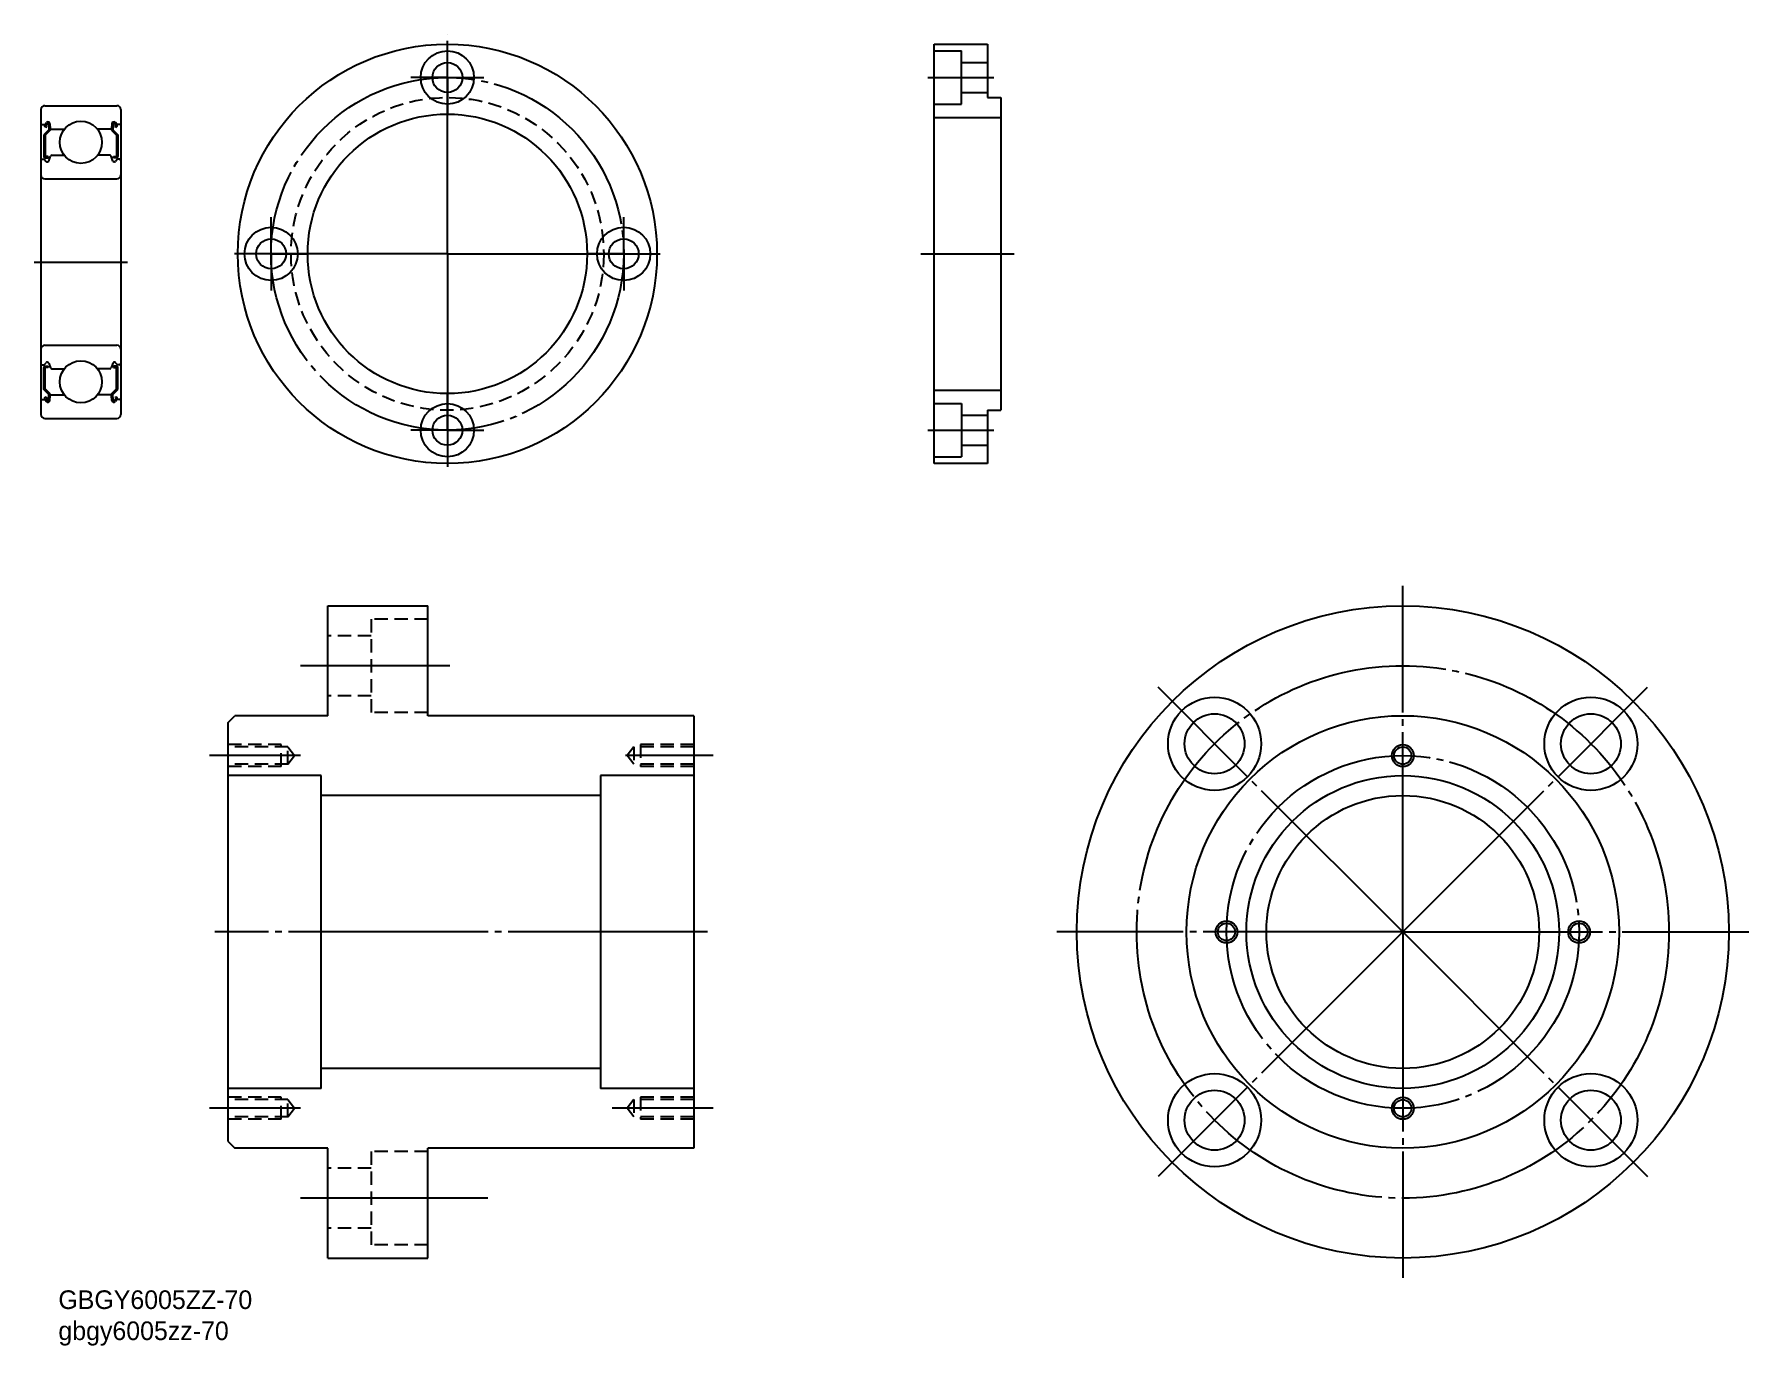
# Model space of a CAD drawing. Extents: x -128 to 130, y -62 to 135.
import ezdxf

# ---------------------------------------------------------------- set-up
doc = ezdxf.new("R2010")
doc.units = 0
doc.linetypes.add('CENTER', pattern=[33, 30, -1, 1, -1])
doc.linetypes.add('DASHED', pattern=[3, 2, -1])
doc.layers.get('0').update_dxf_attribs({"linetype": 'CONTINUOUS'})
doc.layers.add('CENTER', color=7, linetype='CONTINUOUS')

# ---------------------------------------------------------------- blocks, each defined once
blk = doc.blocks.new('*U2')
at = {"linetype": 'CONTINUOUS'}
for s, p in [('GBGY6005ZZ-70', (-124.5, -56.45)), ('gbgy6005zz-70', (-124.5, -61.12))]:
    blk.add_text(s, height=2.8, dxfattribs=at).set_placement(p)

msp = doc.modelspace()

# ---------------------------------------------------------------- linework, layer by layer
at = {"color": 7, "linetype": 'CONTINUOUS'}
for p, q in [((7.16, 133.61), (15.16, 133.61)), ((7.16, 70.61), (7.16, 133.61)), ((7.16, 132.61), (11.26, 132.61)), ((11.26, 124.61), (11.26, 132.61)), ((15.16, 133.61), (15.16, 125.61)), ((11.26, 130.86), (15.16, 130.86)), ((11.26, 126.36), (15.16, 126.36)), ((7.16, 124.61), (11.26, 124.61)), ((15.16, 125.61), (17.16, 125.61)), ((17.16, 125.61), (17.16, 78.61)), ((7.16, 122.61), (17.16, 122.61)), ((7.16, 81.61), (17.16, 81.61)), ((7.16, 79.61), (11.26, 79.61)), ((11.26, 79.61), (11.26, 71.61)), ((11.26, 77.86), (15.16, 77.86)), ((15.16, 78.61), (15.16, 70.61)), ((15.16, 78.61), (17.16, 78.61)), ((11.26, 73.36), (15.16, 73.36)), ((7.16, 71.61), (11.26, 71.61)), ((15.16, 70.61), (7.16, 70.61)), ((-83.99, 32.71), (-83.99, 49.21)), ((-83.99, 49.21), (-68.99, 49.21)), ((-68.99, 32.71), (-68.99, 49.21)), ((-98.99, 31.71), (-97.99, 32.71)), ((-98.99, -31.29), (-98.99, 31.71)), ((-83.99, 32.71), (-97.99, 32.71)), ((-28.99, 32.71), (-68.99, 32.71)), ((-28.99, 32.71), (-28.99, -32.29)), ((-84.99, 23.71), (-98.99, 23.71)), ((-84.99, -23.29), (-84.99, 23.71)), ((-28.99, 23.71), (-42.99, 23.71)), ((-42.99, 23.71), (-42.99, -23.29)), ((-42.99, 20.71), (-84.99, 20.71)), ((-42.99, -20.29), (-84.99, -20.29)), ((-84.99, -23.29), (-98.99, -23.29)), ((-28.99, -23.29), (-42.99, -23.29)), ((-98.99, -31.29), (-97.99, -32.29)), ((-83.99, -32.29), (-97.99, -32.29)), ((-83.99, -48.79), (-83.99, -32.29)), ((-28.99, -32.29), (-68.99, -32.29)), ((-68.99, -48.79), (-68.99, -32.29)), ((-83.99, -48.79), (-68.99, -48.79))]:
    msp.add_line(p, q, dxfattribs=at)
for p, q in [((-127.12, 123.78), (-127.12, 77.98)), ((-126.52, 124.38), (-115.72, 124.38)), ((-115.12, 123.78), (-115.12, 77.98)), ((-127.02, 121.53), (-126.56, 121.53)), ((-126.56, 121.53), (-126.31, 121.83)), ((-126.39, 121.12), (-126.54, 121.25)), ((-126.41, 121.4), (-126.16, 121.7)), ((-126.26, 121.28), (-126.41, 121.4)), ((-126.39, 121.12), (-126.26, 121.28)), ((-125.98, 121.64), (-125.94, 120.77)), ((-125.79, 121.66), (-125.72, 120.92)), ((-125.74, 121.15), (-125.74, 120.68)), ((-116.46, 121.66), (-116.53, 120.92)), ((-116.51, 121.15), (-116.51, 120.68)), ((-116.26, 121.64), (-116.31, 120.77)), ((-115.84, 121.4), (-116.09, 121.7)), ((-115.99, 121.28), (-115.84, 121.4)), ((-115.86, 121.12), (-115.99, 121.28)), ((-115.68, 121.53), (-115.93, 121.83)), ((-115.86, 121.12), (-115.71, 121.25)), ((-115.22, 121.53), (-115.68, 121.53)), ((-125.94, 120.77), (-126.69, 120.02)), ((-126.69, 120.02), (-126.69, 116.73)), ((-125.74, 120.68), (-126.49, 119.93)), ((-126.49, 119.93), (-126.49, 116.73)), ((-125.62, 120.83), (-123.63, 120.83)), ((-116.63, 120.83), (-118.62, 120.83)), ((-116.51, 120.68), (-115.76, 119.93)), ((-116.31, 120.77), (-115.56, 120.02)), ((-115.76, 119.93), (-115.76, 116.73)), ((-115.56, 120.02), (-115.56, 116.73)), ((-126.92, 116.33), (-126.62, 116.33)), ((-126.62, 116.33), (-126.35, 116)), ((-126.04, 116.73), (-126.49, 116.73)), ((-126.49, 116.53), (-126.04, 116.53)), ((-126.04, 116.53), (-126.04, 116.73)), ((-125.94, 116.06), (-125.67, 116.8)), ((-125.49, 116.93), (-123.63, 116.93)), ((-116.76, 116.93), (-118.62, 116.93)), ((-116.31, 116.06), (-116.57, 116.8)), ((-116.21, 116.53), (-116.21, 116.73)), ((-116.21, 116.73), (-115.76, 116.73)), ((-115.76, 116.53), (-116.21, 116.53)), ((-115.62, 116.33), (-115.9, 116)), ((-115.32, 116.33), (-115.62, 116.33)), ((-126.19, 115.93), (-126.13, 115.93)), ((-116.05, 115.93), (-116.12, 115.93)), ((-126.52, 113.38), (-115.72, 113.38)), ((-126.52, 88.38), (-115.72, 88.38)), ((-126.92, 85.43), (-126.62, 85.43)), ((-126.62, 85.43), (-126.35, 85.76)), ((-126.49, 85.23), (-126.04, 85.23)), ((-126.19, 85.83), (-126.13, 85.83)), ((-126.04, 85.23), (-126.04, 85.03)), ((-125.94, 85.7), (-125.67, 84.96)), ((-116.31, 85.7), (-116.57, 84.96)), ((-116.21, 85.23), (-116.21, 85.03)), ((-115.76, 85.23), (-116.21, 85.23)), ((-116.05, 85.83), (-116.12, 85.83)), ((-115.62, 85.43), (-115.9, 85.76)), ((-115.32, 85.43), (-115.62, 85.43)), ((-126.69, 81.75), (-126.69, 85.03)), ((-126.49, 81.83), (-126.49, 85.03)), ((-126.04, 85.03), (-126.49, 85.03)), ((-125.49, 84.83), (-123.63, 84.83)), ((-116.76, 84.83), (-118.62, 84.83)), ((-116.21, 85.03), (-115.76, 85.03)), ((-115.76, 81.83), (-115.76, 85.03)), ((-115.56, 81.75), (-115.56, 85.03)), ((-127.02, 80.23), (-126.56, 80.23)), ((-125.94, 81), (-126.69, 81.75)), ((-126.56, 80.23), (-126.31, 79.93)), ((-126.39, 80.64), (-126.54, 80.51)), ((-125.74, 81.08), (-126.49, 81.83)), ((-126.26, 80.49), (-126.41, 80.36)), ((-126.41, 80.36), (-126.16, 80.06)), ((-126.39, 80.64), (-126.26, 80.49)), ((-125.98, 80.12), (-125.94, 81)), ((-125.79, 80.1), (-125.72, 80.84)), ((-125.74, 80.61), (-125.74, 81.08)), ((-125.62, 80.93), (-123.63, 80.93)), ((-116.63, 80.93), (-118.62, 80.93)), ((-116.46, 80.1), (-116.53, 80.84)), ((-116.51, 81.08), (-115.76, 81.83)), ((-116.51, 80.61), (-116.51, 81.08)), ((-116.31, 81), (-115.56, 81.75)), ((-116.26, 80.12), (-116.31, 81)), ((-115.84, 80.36), (-116.09, 80.06)), ((-115.86, 80.64), (-115.99, 80.49)), ((-115.99, 80.49), (-115.84, 80.36)), ((-115.68, 80.23), (-115.93, 79.93)), ((-115.86, 80.64), (-115.71, 80.51)), ((-115.22, 80.23), (-115.68, 80.23)), ((-126.52, 77.38), (-115.72, 77.38)), ((-123.62, 77.38), (-123.62, 77.38)), ((-121.12, 77.38), (-121.12, 77.38))]:
    msp.add_line(p, q)
at = {"color": 3, "linetype": 'DASHED'}
for p, q in [((-68.99, 47.21), (-77.49, 47.21)), ((-77.49, 47.21), (-77.49, 33.21)), ((-77.49, 44.71), (-83.99, 44.71)), ((-77.49, 35.71), (-83.99, 35.71)), ((-68.99, 33.21), (-77.49, 33.21)), ((-90.99, 28.36), (-98.99, 28.36)), ((-90.99, 25.06), (-90.99, 28.36)), ((-36.99, 28.36), (-36.99, 25.06)), ((-28.99, 28.36), (-36.99, 28.36)), ((-89.99, 28.01), (-98.99, 28.01)), ((-89.99, 28.01), (-88.99, 26.71)), ((-89.99, 25.41), (-89.99, 28.01)), ((-89.99, 25.41), (-88.99, 26.71)), ((-37.99, 28.01), (-38.99, 26.71)), ((-37.99, 25.41), (-38.99, 26.71)), ((-37.99, 28.01), (-37.99, 25.41)), ((-28.99, 28.01), (-37.99, 28.01)), ((-89.99, 25.41), (-98.99, 25.41)), ((-90.99, 25.06), (-98.99, 25.06)), ((-28.99, 25.41), (-37.99, 25.41)), ((-28.99, 25.06), (-36.99, 25.06)), ((-90.99, -24.64), (-98.99, -24.64)), ((-89.99, -24.99), (-98.99, -24.99)), ((-90.99, -27.94), (-90.99, -24.64)), ((-89.99, -24.99), (-88.99, -26.29)), ((-89.99, -27.59), (-89.99, -24.99)), ((-37.99, -24.99), (-38.99, -26.29)), ((-37.99, -24.99), (-37.99, -27.59)), ((-28.99, -24.99), (-37.99, -24.99)), ((-36.99, -24.64), (-36.99, -27.94)), ((-28.99, -24.64), (-36.99, -24.64)), ((-89.99, -27.59), (-98.99, -27.59)), ((-90.99, -27.94), (-98.99, -27.94)), ((-89.99, -27.59), (-88.99, -26.29)), ((-37.99, -27.59), (-38.99, -26.29)), ((-28.99, -27.59), (-37.99, -27.59)), ((-28.99, -27.94), (-36.99, -27.94)), ((-68.99, -32.79), (-77.49, -32.79)), ((-77.49, -32.79), (-77.49, -46.79)), ((-77.49, -35.29), (-83.99, -35.29)), ((-77.49, -44.29), (-83.99, -44.29)), ((-68.99, -46.79), (-77.49, -46.79))]:
    msp.add_line(p, q, dxfattribs=at)
at = {"color": 7, "linetype": 'CONTINUOUS'}
for centre, radius in [((-66.03, 102.11), 31.5), ((-66.03, 128.61), 4), ((-66.03, 128.61), 2.25), ((-66.03, 102.11), 21), ((-92.53, 102.11), 4), ((-39.53, 102.11), 4), ((-92.53, 102.11), 2.25), ((-39.53, 102.11), 2.25), ((-66.03, 75.61), 4), ((-66.03, 75.61), 2.25), ((77.58, 0.21), 49), ((49.29, 28.49), 7), ((105.86, 28.49), 7), ((49.29, 28.49), 4.5), ((77.58, 0.21), 32.5), ((105.86, 28.49), 4.5), ((77.58, 26.71), 1.3), ((77.58, 0.21), 23.5), ((77.58, 0.21), 20.5), ((51.08, 0.21), 1.3), ((104.08, 0.21), 1.3), ((49.29, -28.08), 7), ((105.86, -28.08), 7), ((49.29, -28.08), 4.5), ((77.58, -26.29), 1.3), ((105.86, -28.08), 4.5)]:
    msp.add_circle(centre, radius, dxfattribs=at)
at = {"color": 3, "linetype": 'DASHED'}
msp.add_circle((-66.03, 102.11), 23.5, dxfattribs=at)
for centre in [(-121.12, 118.88), (-121.12, 82.88)]:
    msp.add_circle(centre, 3.17)
at = {"color": 3, "linetype": 'CONTINUOUS'}
for centre in [(77.58, 26.71), (51.08, 0.21), (104.08, 0.21), (77.58, -26.29)]:
    msp.add_circle(centre, 1.65, dxfattribs=at)
for centre, radius, start, end in [((-126.52, 123.78), 0.6, 90, 180), ((-115.72, 123.78), 0.6, 0, 90), ((-127.02, 121.63), 0.1, 180, 270), ((-126.41, 121.4), 0.2, 140.0012, 230.0863), ((-126.08, 121.64), 0.3, 4.9967, 140.0012), ((-126.08, 121.64), 0.1, 2.8198, 140.0023), ((-116.16, 121.64), 0.3, 39.9988, 175.0033), ((-116.16, 121.64), 0.1, 39.9977, 177.1802), ((-115.84, 121.4), 0.2, 309.9137, 39.9988), ((-115.22, 121.63), 0.1, 270, 0), ((-125.62, 120.93), 0.1, 184.9967, 270), ((-116.63, 120.93), 0.1, 270, 355.0033), ((-126.92, 116.13), 0.2, 90, 180), ((-126.49, 116.73), 0.2, 180, 270), ((-126.19, 116.13), 0.2, 219.9945, 270), ((-126.13, 116.13), 0.2, 270, 339.9921), ((-125.49, 116.73), 0.2, 90, 159.9921), ((-116.76, 116.73), 0.2, 20.0079, 90), ((-116.12, 116.13), 0.2, 200.0079, 270), ((-116.05, 116.13), 0.2, 270, 320.0055), ((-115.76, 116.73), 0.2, 270, 0), ((-115.32, 116.13), 0.2, 0, 90), ((-126.52, 113.98), 0.6, 180, 270), ((-115.72, 113.98), 0.6, 270, 0), ((-126.52, 87.78), 0.6, 90, 180), ((-115.72, 87.78), 0.6, 0, 90), ((-126.92, 85.63), 0.2, 180, 270), ((-126.49, 85.03), 0.2, 90, 180), ((-126.19, 85.63), 0.2, 90, 140.0055), ((-126.13, 85.63), 0.2, 20.0079, 90), ((-116.12, 85.63), 0.2, 90, 159.9921), ((-116.05, 85.63), 0.2, 39.9945, 90), ((-115.76, 85.03), 0.2, 0, 90), ((-115.32, 85.63), 0.2, 270, 0), ((-125.49, 85.03), 0.2, 200.0079, 270), ((-116.76, 85.03), 0.2, 270, 339.9921), ((-127.02, 80.13), 0.1, 90, 180), ((-126.41, 80.36), 0.2, 129.9137, 219.9988), ((-126.08, 80.13), 0.3, 219.9988, 355.0033), ((-126.08, 80.13), 0.1, 219.9977, 357.1802), ((-125.62, 80.83), 0.1, 90, 175.0033), ((-116.63, 80.83), 0.1, 4.9967, 90), ((-116.16, 80.13), 0.3, 184.9967, 320.0012), ((-116.16, 80.13), 0.1, 182.8198, 320.0023), ((-115.84, 80.36), 0.2, 320.0012, 50.0863), ((-115.22, 80.13), 0.1, 0, 90), ((-126.52, 77.98), 0.6, 180, 270), ((-115.72, 77.98), 0.6, 270, 0)]:
    msp.add_arc(centre, radius, start, end)
at = {"layer": 'CENTER', "color": 1, "linetype": 'CENTER'}
for p, q in [((-66.03, 102.11), (-66.03, 135.11)), ((-66.03, 128.61), (-66.03, 134.11)), ((-66.03, 128.61), (-71.53, 128.61)), ((-66.03, 128.61), (-66.03, 123.11)), ((-66.03, 128.61), (-60.53, 128.61)), ((6.21, 128.61), (16.13, 128.61)), ((-92.53, 102.11), (-92.53, 107.61)), ((-39.53, 102.11), (-39.53, 107.61)), ((-128.12, 100.88), (-114.12, 100.88)), ((-66.03, 102.11), (-99.03, 102.11)), ((-92.53, 102.11), (-98.03, 102.11)), ((-92.53, 102.11), (-87.03, 102.11)), ((-92.53, 102.11), (-92.53, 96.61)), ((-66.03, 102.11), (-66.03, 69.11)), ((-66.03, 102.11), (-33.03, 102.11)), ((-39.53, 102.11), (-45.03, 102.11)), ((-39.53, 102.11), (-34.03, 102.11)), ((-39.53, 102.11), (-39.53, 96.61)), ((5.16, 102.11), (19.16, 102.11)), ((-66.03, 75.61), (-66.03, 81.11)), ((-66.03, 75.61), (-71.53, 75.61)), ((-66.03, 75.61), (-66.03, 70.11)), ((-66.03, 75.61), (-60.53, 75.61)), ((6.21, 75.61), (16.13, 75.61)), ((77.58, 0.21), (77.58, 52.21)), ((-65.64, 40.21), (-88.09, 40.21)), ((77.58, 0.21), (40.81, 36.98)), ((77.58, 0.21), (114.35, 36.98)), ((-88.1, 26.71), (-101.77, 26.71)), ((-26.1, 26.71), (-39.26, 26.71)), ((-26.91, 0.21), (-100.99, 0.21)), ((77.58, 0.21), (25.58, 0.21)), ((77.58, 0.21), (40.81, -36.56)), ((77.58, 0.21), (77.58, -51.79)), ((77.58, 0.21), (129.58, 0.21)), ((77.58, 0.21), (114.35, -36.56)), ((-88.1, -26.29), (-101.77, -26.29)), ((-26.1, -26.29), (-41.26, -26.29)), ((-59.96, -39.79), (-88.09, -39.79))]:
    msp.add_line(p, q, dxfattribs=at)
for centre, radius in [((-66.03, 102.11), 26.5), ((77.58, 0.21), 40), ((77.58, 0.21), 26.5)]:
    msp.add_circle(centre, radius, dxfattribs=at)

# ---------------------------------------------------------------- block references
at = {"linetype": 'CONTINUOUS'}
msp.add_blockref('*U2', (0, 0), dxfattribs=at)

doc.saveas('drawing.dxf')
